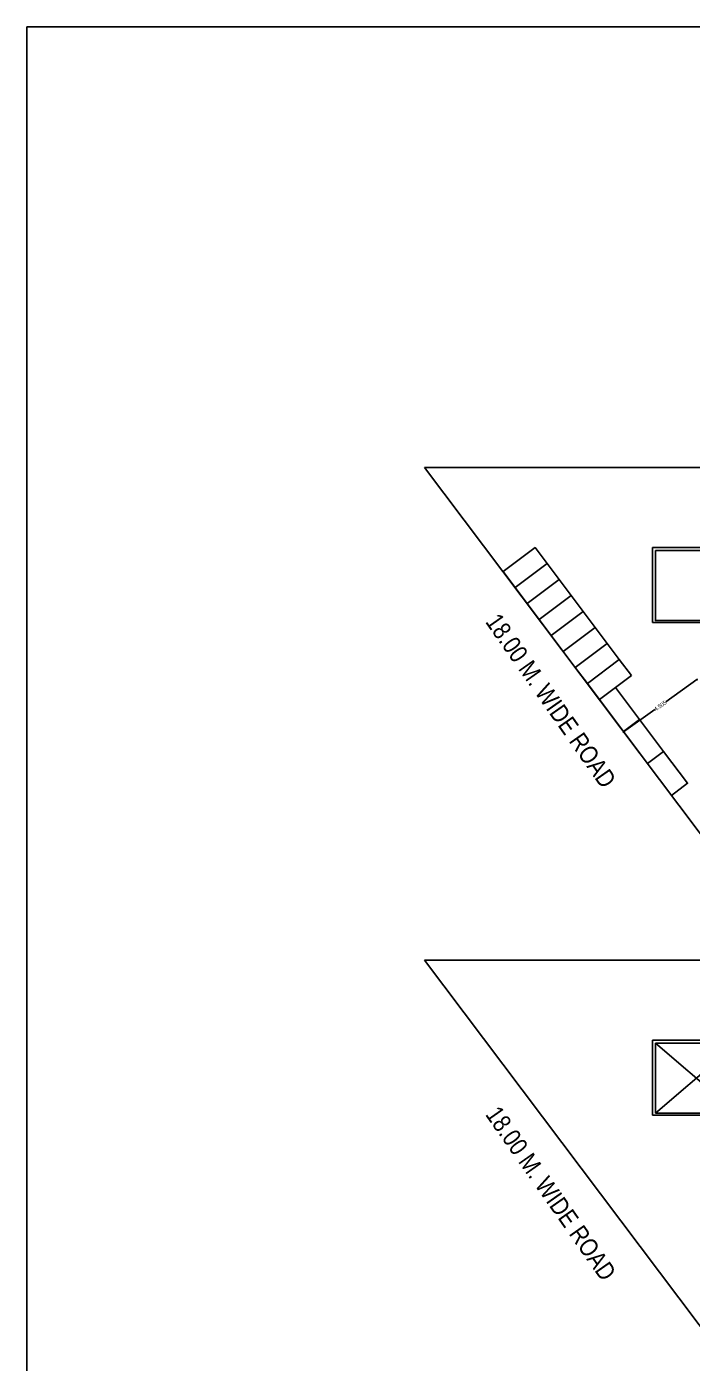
# Model space of a CAD drawing. Extents: x 2841 to 2940, y 1348 to 1467.
# Drawn here: x 2840.8 to 2874.1, y 1399.9 to 1466.7 of the extents above; entities that cross this region are included whole.
import ezdxf

# ---------------------------------------------------------------- set-up
doc = ezdxf.new("R2010")
doc.units = 0
doc.layers.get('0').update_dxf_attribs({"linetype": 'CONTINUOUS'})
doc.layers.get('DEFPOINTS').update_dxf_attribs({"linetype": 'CONTINUOUS'})
doc.styles.add('AN', font='ARIALN.TTF')
doc.dimstyles.new('DIM', dxfattribs={"dimtxt": 0.2, "dimasz": 0.06, "dimexe": 0.05, "dimexo": 0.3, "dimgap": 0.05, "dimtad": 0, "dimdec": 3, "dimlfac": -1, "dimzin": 1, "dimtxsty": 'AN', "dimblk1": 'OBLIQUE', "dimblk2": 'OBLIQUE', "dimsah": 1, "dimcen": 0.001, "dimse1": 1, "dimse2": 1, "dimclrd": 252, "dimclre": 256, "dimclrt": 1, "dimadec": 4, "dimazin": 3, "dimtfac": 1, "dimtdec": 3, "dimtofl": 0, "dimtmove": 0, "dimatfit": 3, "dimtolj": 1, "dimtzin": 1})

# ---------------------------------------------------------------- blocks, each defined once
blk = doc.blocks.new('_OBLIQUE')
at = {"color": 0, "linetype": 'BYBLOCK'}
blk.add_line((-0.5, -0.5), (0.5, 0.5), dxfattribs=at)
blk = doc.blocks.new('*D29')
at = {"color": 252}
for p, q in [((2874.304, 1434.081), (2872.74, 1432.965)), ((2870.637, 1431.466), (2872.201, 1432.581))]:
    blk.add_line(p, q, dxfattribs=at)
at = {"layer": 'DEFPOINTS', "color": 0}
for p in [(2874.304, 1434.081), (2874.304, 1434.081), (2870.637, 1431.466)]:
    blk.add_point(p, dxfattribs=at)
at = {"color": 252, "xscale": 0.06, "yscale": 0.06, "zscale": 0.06}
for p, rotation in [((2874.304, 1434.081), 35.48944398697808), ((2870.637, 1431.466), 215.4894439869781)]:
    blk.add_blockref('_OBLIQUE', p, dxfattribs=dict(at, rotation=rotation))
at = {"color": 1, "insert": (2872.471, 1432.773), "char_height": 0.2, "attachment_point": 5, "rotation": 35.48944, "style": 'AN'}
blk.add_mtext('\\A1;4.505', dxfattribs=at)

msp = doc.modelspace()

# ---------------------------------------------------------------- linework, layer by layer
for p, q in [((2860.6743, 1444.681), (2911.7343, 1444.681)), ((2875.3743, 1425.181), (2860.6743, 1444.681)), ((2872.0739, 1440.681), (2880.6643, 1440.681)), ((2872.0739, 1436.931), (2872.0739, 1440.681)), ((2880.5643, 1440.531), (2872.2239, 1440.531)), ((2872.2239, 1437.031), (2872.2239, 1440.531)), ((2872.0739, 1436.931), (2880.5643, 1436.931)), ((2872.2239, 1437.031), (2880.5643, 1437.031)), ((2860.6743, 1420.064), (2911.7343, 1420.064)), ((2875.3743, 1400.564), (2860.6743, 1420.064)), ((2880.5643, 1416.064), (2872.0739, 1416.064)), ((2872.0739, 1412.314), (2872.0739, 1416.064)), ((2880.5643, 1415.914), (2872.2239, 1415.914)), ((2872.2239, 1412.414), (2872.2239, 1415.914)), ((2872.2239, 1415.914), (2876.3191, 1412.414)), ((2872.2239, 1412.414), (2876.3191, 1415.914)), ((2872.2239, 1412.414), (2880.5643, 1412.414)), ((2872.0739, 1412.314), (2880.5643, 1412.314))]:
    msp.add_line(p, q)
msp.add_lwpolyline([(2840.794, 1466.7002), (2939.7323, 1466.7002), (2939.7323, 1348.1419), (2840.794, 1348.1419)], close=True)
at = {"color": 1}
for points in [[(2866.8091, 1439.8825), (2866.2072, 1440.681), (2864.6101, 1439.4771), (2865.2121, 1438.6786)], [(2872.2239, 1440.531), (2880.5643, 1440.531), (2880.5643, 1437.031), (2872.2239, 1437.031)], [(2867.4111, 1439.084), (2866.8091, 1439.8825), (2865.2121, 1438.6786), (2865.814, 1437.8801)], [(2868.0131, 1438.2855), (2867.4111, 1439.084), (2865.814, 1437.8801), (2866.416, 1437.0816)], [(2868.615, 1437.487), (2868.0131, 1438.2855), (2866.416, 1437.0816), (2867.018, 1436.283)], [(2869.217, 1436.6884), (2868.615, 1437.487), (2867.018, 1436.283), (2867.6199, 1435.4845)], [(2869.8189, 1435.8899), (2869.217, 1436.6884), (2867.6199, 1435.4845), (2868.2219, 1434.686)], [(2870.4209, 1435.0914), (2869.8189, 1435.8899), (2868.2219, 1434.686), (2868.8239, 1433.8875)], [(2871.0229, 1434.2929), (2870.4209, 1435.0914), (2868.8239, 1433.8875), (2869.4258, 1433.0889)], [(2870.6298, 1431.4919), (2871.4283, 1432.0939), (2870.2244, 1433.6909), (2869.4258, 1433.0889)], [(2871.8337, 1429.8948), (2872.6322, 1430.4968), (2871.4283, 1432.0939), (2870.6298, 1431.4919)], [(2873.0376, 1428.2978), (2873.8361, 1428.8998), (2872.6322, 1430.4968), (2871.8337, 1429.8948)]]:
    msp.add_lwpolyline(points, close=True, dxfattribs=at)

# ---------------------------------------------------------------- texts
at = {"linetype": 'BYBLOCK', "char_height": 0.9, "width": 20.552025, "attachment_point": 2, "rotation": 305.05241, "style": 'AN'}
for insert in [(2867.2923, 1433.4027), (2867.2923, 1408.7856)]:
    msp.add_mtext(' 18.00 M. WIDE ROAD', dxfattribs=dict(at, insert=insert))

# ---------------------------------------------------------------- dimensions: what is measured, and where the dimension line sits
dim = msp.add_aligned_dim(p1=(2870.6366, 1431.4658), p2=(2874.3045, 1434.081), distance=0, dimstyle='DIM')
dim.commit()
dim.dimension.update_dxf_attribs({"geometry": '*D29', "text_midpoint": (2872.4705, 1432.7734)})

doc.saveas('drawing.dxf')
